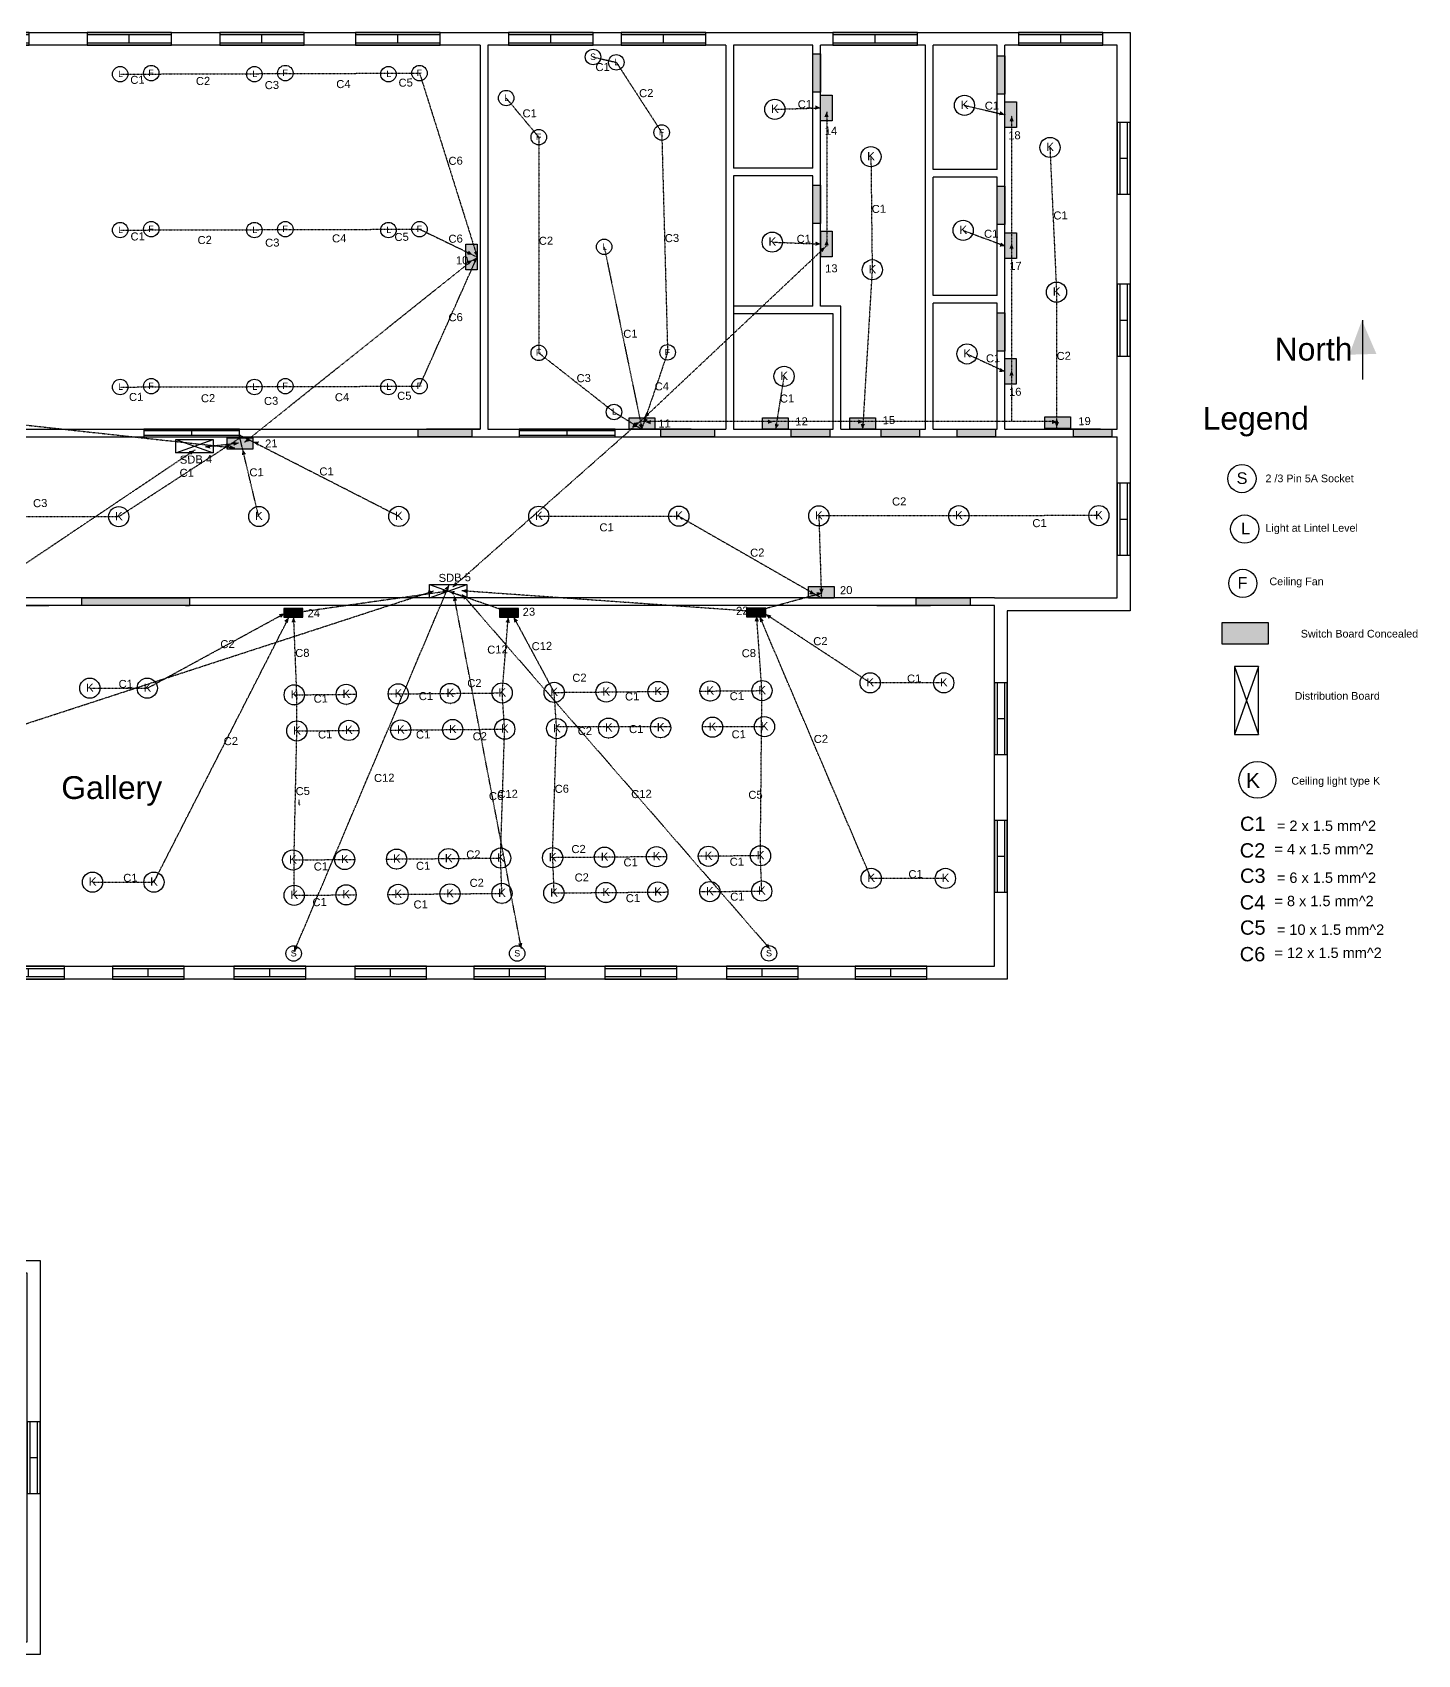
# Model space of a CAD drawing. Header units: inches. Extents: x -6648 to 13678, y -413 to 2117.
# Drawn here: x 12595 to 13678, y 849 to 2117 of the extents above; entities that cross this region are included whole.
import ezdxf

# ---------------------------------------------------------------- set-up
doc = ezdxf.new("R2010")
doc.units = ezdxf.units.IN
doc.header["$LTSCALE"] = 0.12
doc.header["$MEASUREMENT"] = 0
doc.linetypes.add('HIDDEN', pattern=[0.375, 0.25, -0.125])
for name, color, linetype in [('Conduit 1', 7, 'HIDDEN'), ('Electrical Blocks', 7, 'Continuous'), ('hatches', 7, 'Continuous'), ('HIGH LOAD', 20, 'HIDDEN'), ('lAYER 1 LIGHT LOAD', 7, 'HIDDEN'), ('mdb sb grping', 20, 'HIDDEN'), ('sdb mbd and surge', 150, 'HIDDEN')]:
    doc.layers.add(name, color=color, linetype=linetype)
doc.layers.add('Door', color=7, linetype='Continuous', true_color=0xf00e0a)
doc.layers.add('Window', color=7, linetype='Continuous', true_color=0xd6300a)
doc.styles.get("Standard").update_dxf_attribs({"font": 'arial.ttf'})

# ---------------------------------------------------------------- blocks, each defined once
blk = doc.blocks.new('bathroom door')
at = {"true_color": 0x636466}
h = blk.add_hatch(color=251, dxfattribs=at)
h.dxf.hatch_style = 1
h.paths.add_polyline_path([(30, 0), (30, 6), (0, 6), (0, 0)])
at = {"color": 251, "true_color": 0x636466}
blk.add_lwpolyline([(0, 6), (30, 6), (30, 0), (0, 0)], close=True, dxfattribs=at)
blk = doc.blocks.new('door 2')
at = {"true_color": 0x636466}
h = blk.add_hatch(color=251, dxfattribs=at)
h.dxf.hatch_style = 1
h.paths.add_polyline_path([(0, 6), (-42, 6), (-42, 0), (0, 0)])
at = {"color": 251, "true_color": 0x636466}
blk.add_lwpolyline([(-42, 6), (0, 6), (0, 0), (-42, 0)], close=True, dxfattribs=at)
blk = doc.blocks.new('Window 5.5 feet')
at = {"layer": 'Window'}
for p, q in [((66, 10), (0, 10)), ((0, 10), (0, 0)), ((66, 8), (0, 8)), ((0, 2), (66, 2)), ((0, 0), (66, 0)), ((33, 2), (33, 8)), ((66, 0), (66, 10))]:
    blk.add_line(p, q, dxfattribs=at)
blk = doc.blocks.new('window small')
at = {"layer": 'Window'}
for p, q in [((56.1, 10), (0, 10)), ((0, 10), (0, 0)), ((56.1, 8), (0, 8)), ((0, 2), (56.1, 2)), ((0, 0), (56.1, 0)), ((28, 2), (28, 8)), ((56.1, 0), (56.1, 10))]:
    blk.add_line(p, q, dxfattribs=at)
blk = doc.blocks.new('window 6')
at = {"layer": 'Window'}
for p, q in [((75, 5.9), (0, 5.9)), ((0, 5.9), (0, 0)), ((75, 4.7), (0, 4.7)), ((0, 1.2), (75, 1.2)), ((0, 0), (75, 0)), ((37.5, 1.2), (37.5, 4.7)), ((75, 0.1), (75, 6))]:
    blk.add_line(p, q, dxfattribs=at)
blk = doc.blocks.new('civil')
at = {"true_color": 0x939598}
h = blk.add_hatch(color=252, dxfattribs=at)
h.dxf.hatch_style = 1
h.paths.add_polyline_path([(761.6, -240), (751.6, -240), (751.6, -528), (761.6, -528)])
at = {"layer": 'Door', "true_color": 0x636466}
h = blk.add_hatch(color=251, dxfattribs=at)
h.dxf.hatch_style = 1
h.paths.add_polyline_path([(1500.3, 282), (1500.3, 288), (1416.3, 288), (1416.3, 282)])
for p, q in [((-66.4, 720), (-66.4, 420)), ((-60.4, 720), (-60.4, 622.8)), ((-6.4, 720), (-6.4, 612.4)), ((-0.4, 720), (-0.4, 420)), ((137.6, 720), (137.6, 420)), ((143.6, 720), (143.6, 420)), ((713.6, 420), (713.6, 720)), ((719.6, 420), (719.6, 720)), ((1727.6, 720), (1727.6, 420)), ((1733.6, 720), (1733.6, 420)), ((1919.6, 720), (1919.6, 420)), ((1925.6, 720), (1925.6, 624)), ((1987.7, 624), (1987.7, 720)), ((1993.7, 516), (1993.7, 720)), ((2075.6, 420), (2075.6, 720)), ((2081.6, 622.8), (2081.6, 720)), ((2131.7, 622.8), (2131.7, 720)), ((2137.7, 420), (2137.7, 720)), ((-6.4, 622.8), (-60.4, 622.8)), ((1987.7, 624), (1925.6, 624)), ((2131.7, 622.8), (2081.6, 622.8)), ((-60.4, 616.8), (-60.4, 524.4)), ((-6.4, 616.8), (-60.4, 616.8)), ((-6.4, 616.8), (-6.4, 524.4)), ((1925.6, 618), (1925.6, 420)), ((1987.7, 618), (1925.6, 618)), ((1987.7, 516), (1987.7, 618)), ((2081.6, 524.4), (2081.6, 616.8)), ((2131.7, 616.8), (2081.6, 616.8)), ((2131.7, 524.4), (2131.7, 616.8)), ((-6.4, 524.4), (-60.4, 524.4)), ((2131.7, 524.4), (2081.6, 524.4)), ((-60.4, 518.4), (-60.4, 420)), ((-6.4, 518.4), (-60.4, 518.4)), ((-6.4, 518.4), (-6.4, 420)), ((1987.7, 516), (1925.6, 516)), ((2003.6, 510), (1925.6, 510)), ((2009.6, 516), (1993.7, 516)), ((2003.6, 420), (2003.6, 510)), ((2009.6, 504), (2009.6, 516)), ((2081.6, 420), (2081.6, 518.4)), ((2131.7, 518.4), (2081.6, 518.4)), ((2131.7, 420), (2131.7, 518.4)), ((2009.6, 420), (2009.6, 504)), ((-6.4, 423), (-6.4, 423)), ((1925.6, 420), (2003.6, 420)), ((1925.6, 420), (2003.6, 420)), ((2009.6, 420), (2075.6, 420)), ((2009.6, 420), (2063.6, 420)), ((2009.6, 420), (2075.6, 420)), ((2081.6, 420), (2117.6, 420)), ((-136.4, 288), (-136.4, 278)), ((-16.4, 288), (-126.4, 288)), ((-16.4, 288), (-6.4, 288)), ((-6.4, 145.6), (-6.4, 288)), ((1337.6, 288), (1109.6, 288)), ((1109.6, 288), (1109.6, 282)), ((1331.6, 282), (1109.6, 282)), ((1331.6, 282), (1331.6, 0)), ((2129.6, 288), (1337.6, 288)), ((1337.6, 282), (1337.6, 0)), ((2129.6, 282), (1337.6, 282)), ((881.6, 277.6), (761.6, 277.6)), ((761.6, 277.6), (761.6, 0)), ((875.6, 271.6), (767.6, 271.6)), ((767.6, 271.6), (767.6, 139.6)), ((875.6, 139.6), (875.6, 271.6)), ((881.6, -10.4), (881.6, 277.6)), ((875.6, 139.6), (767.6, 139.6)), ((767.6, 133.6), (767.6, -0.4)), ((875.6, 133.6), (767.6, 133.6)), ((875.6, -0.4), (875.6, 133.6)), ((761.6, -10.4), (881.6, -10.4)), ((767.6, -0.4), (875.6, -0.4)), ((1337.6, -10), (1337.6, -10.4)), ((751.6, -240), (751.6, -528)), ((751.6, -240), (761.6, -240)), ((761.6, -240), (761.6, -528)), ((1109.6, -240), (1109.6, -480)), ((1119.6, -240), (1119.6, -480)), ((1109.6, -480), (1119.6, -480))]:
    blk.add_line(p, q)
for points in [[(-136.4, 288), (-136.4, 730), (939.6, 730), (939.6, 526), (1099.6, 526), (1099.6, 730), (2235.6, 730), (2235.6, 278), (2139.6, 278), (2139.6, -10), (1119.6, -10), (1119.6, -230), (1383.6, -230), (1383.6, -538), (307.6, -538), (307.6, -230), (751.6, -230), (751.6, -10), (-16.4, -10), (-16.4, 156), (-16.4, 278), (-136.4, 278)], [(-66.4, 720), (-126.4, 720), (-126.4, 420)], [(-6.4, 720), (-60.4, 720)], [(137.6, 720), (-0.4, 720)], [(713.6, 720), (143.6, 720)], [(929.6, 516), (929.6, 720), (719.6, 720)], [(1727.6, 720), (1109.6, 720), (1109.6, 516)], [(1919.6, 720), (1733.6, 720)], [(1987.7, 720), (1925.6, 720)], [(2075.6, 720), (1993.7, 720)], [(2131.7, 720), (2081.6, 720)], [(2225.6, 420), (2225.6, 720), (2137.7, 720)], [(-126.4, 414), (935.6, 414), (935.6, 516)], [(719.6, 420), (929.6, 420), (929.6, 516)], [(1103.6, 516), (935.6, 516)], [(1103.6, 516), (1103.6, 414), (2225.6, 414)], [(1109.6, 516), (1109.6, 420), (1727.6, 420)], [(-126.4, 420), (-66.4, 420)], [(-60.4, 420), (-6.4, 420)], [(-24, 420), (-60.4, 420)], [(-0.4, 420), (137.6, 420)], [(128.3, 420), (86.3, 420)], [(143.6, 420), (713.6, 420)], [(638.4, 420), (596.4, 420)], [(905.2, 420), (863.2, 420)], [(1727.6, 420), (1685.6, 420)], [(1733.6, 420), (1919.6, 420)], [(1892.6, 420), (1892.6, 420), (1850.6, 420)], [(1925.6, 420), (2003.6, 420)], [(2009.6, 420), (2075.6, 420)], [(2081.6, 420), (2131.7, 420)], [(2137.7, 420), (2225.6, 420)], [(2212.4, 420), (2212.4, 420), (2170.4, 420)], [(-126.4, 414), (-126.4, 288)], [(-66, 414), (-24, 414)], [(86.3, 414), (128.3, 414)], [(596.4, 414), (638.4, 414)], [(863.2, 414), (905.2, 414)], [(1685.6, 414), (1727.6, 414)], [(1850.6, 414), (1892.6, 414)], [(2129.6, 288), (2225.6, 288), (2225.6, 414)], [(2170.4, 414), (2212.4, 414)], [(1337.6, 0), (2129.6, 0), (2129.6, 282)], [(1390.5, 288), (1348.5, 288)], [(1348.5, 282), (1390.5, 282)], [(2079.6, 288), (2037.6, 288)], [(2037.6, 282), (2079.6, 282)], [(-6.4, 156), (-6.4, 0), (761.6, 0)], [(1109.6, -240), (1109.6, 0), (1331.6, 0)], [(761.6, -10.4), (761.6, -240)], [(751.6, -240), (317.6, -240), (317.6, -528), (1373.6, -528), (1373.6, -240), (1119.6, -240)]]:
    blk.add_lwpolyline(points)
at = {"color": 251, "true_color": 0x636466}
blk.add_lwpolyline([(1416.3, 288), (1500.3, 288), (1500.3, 282), (1416.3, 282)], close=True, dxfattribs=at)
at = {"layer": 'Door'}
for p, q in [((1419.3, 282), (1416.3, 282)), ((1497.3, 282), (1500.3, 282))]:
    blk.add_line(p, q, dxfattribs=at)
for name, p in [('Window 5.5 feet', (35.7, 720)), ('Window 5.5 feet', (159.4, 720)), ('Window 5.5 feet', (248.2, 720)), ('Window 5.5 feet', (348.5, 720)), ('Window 5.5 feet', (453.4, 720)), ('Window 5.5 feet', (545, 720)), ('Window 5.5 feet', (634.1, 720)), ('Window 5.5 feet', (747.5, 720)), ('Window 5.5 feet', (849, 720)), ('Window 5.5 feet', (1309.1, 720)), ('Window 5.5 feet', (1420.3, 720)), ('Window 5.5 feet', (1524, 720)), ('Window 5.5 feet', (1630.2, 720)), ('Window 5.5 feet', (1749.8, 720)), ('Window 5.5 feet', (1837.9, 720)), ('Window 5.5 feet', (2003.3, 720)), ('Window 5.5 feet', (2148.4, 720)), ('window 6', (267.6, 414)), ('window 6', (464.6, 414)), ('window 6', (1250.6, 414)), ('window 6', (1464.6, 414)), ('window 6', (1758.1, 414)), ('Window 5.5 feet', (0, -10)), ('Window 5.5 feet', (88.6, -10)), ('Window 5.5 feet', (173.1, -10)), ('Window 5.5 feet', (261.1, -10)), ('Window 5.5 feet', (348.1, -10)), ('Window 5.5 feet', (448.1, -10)), ('Window 5.5 feet', (550.1, -10)), ('Window 5.5 feet', (654.1, -10)), ('window small', (1346.6, -10)), ('window small', (1440.1, -10)), ('window small', (1535.1, -10)), ('window small', (1629.6, -10)), ('window small', (1722.6, -10)), ('window small', (1825.1, -10)), ('window small', (1920.1, -10)), ('window small', (2020.7, -10)), ('window small', (791.6, -10.4))]:
    blk.add_blockref(name, p)
at = {"rotation": 270}
for p in [(-136.4, 663.5), (2225.6, 659.6), (1099.6, 654.1), (929.6, 646), (2225.6, 533.1), (-136.4, 528.1), (-136.4, 382.6), (2225.6, 377.6), (-16.4, 228.6), (2129.6, 221.6), (-16.4, 111.1), (2129.6, 114.1), (1109.6, -88.4), (1373.6, -356)]:
    blk.add_blockref('window small', p, dxfattribs=at)
at = {"layer": 'hatches', "color": 251, "true_color": 0x636466}
for name, p, rotation in [('bathroom door', (-60.4, 681.3), 90), ('bathroom door', (1987.7, 713.2), 270), ('bathroom door', (2131.7, 711.7), 270), ('bathroom door', (1987.7, 610.6), 270), ('bathroom door', (2131.7, 609.8), 270), ('bathroom door', (-60.4, 577), 90), ('bathroom door', (-60.4, 479.5), 90), ('bathroom door', (2131.7, 510.9), 270), ('door 2', (881.6, 223.6), 90), ('door 2', (881.6, 123.3), 90)]:
    blk.add_blockref(name, p, dxfattribs=dict(at, rotation=rotation))
for name, p in [('bathroom door', (-121.5, 414)), ('bathroom door', (-40, 414)), ('door 2', (130.6, 414)), ('door 2', (692.2, 414)), ('door 2', (903.6, 414)), ('door 2', (1721.2, 414)), ('door 2', (1910.8, 414)), ('bathroom door', (1970.8, 414)), ('bathroom door', (2040.9, 414)), ('bathroom door', (2100.4, 414)), ('bathroom door', (2191.4, 414)), ('door 2', (2110.5, 282))]:
    blk.add_blockref(name, p, dxfattribs=at)
blk = doc.blocks.new('*U22')
at = {"layer": 'Electrical Blocks'}
blk.add_circle((0, 0), 6.04, dxfattribs=at)
blk.add_text('L', height=5, dxfattribs=at).set_placement((-1.6, -2.2))
blk = doc.blocks.new('F')
at = {"layer": 'Electrical Blocks'}
blk.add_circle((0, 0), 6.04, dxfattribs=at)
blk.add_text('F', height=5, dxfattribs=at).set_placement((-2.28, -2.29))
blk = doc.blocks.new('Celling Light Type k Same')
at = {"layer": 'Electrical Blocks'}
blk.add_circle((12.1, 0), 7.89, dxfattribs=at)
blk.add_text('K', height=6.43, dxfattribs=at).set_placement((9.2, -2.8))
blk = doc.blocks.new('Distribution Board')
at = {"lineweight": -2}
for p, q in [((5.02, 0), (43.45, 13.57)), ((43.45, 13.57), (5.02, 13.57)), ((5.02, 13.57), (43.45, 0))]:
    blk.add_line(p, q, dxfattribs=at)
blk.add_lwpolyline([(5.02, 0), (43.45, 0), (43.45, 13.57), (5.02, 13.57)], close=True, dxfattribs=at)
blk = doc.blocks.new('Switch board concealed same')
at = {"true_color": 0x939598}
h = blk.add_hatch(color=252, dxfattribs=at)
h.dxf.hatch_style = 1
h.paths.add_polyline_path([(10.03, 8.99), (-10.03, 8.99), (-10.03, 0), (10.03, 0)])
blk.add_lwpolyline([(-10.03, 8.99), (10.03, 8.99), (10.03, 0), (-10.03, 0)], close=True)
blk = doc.blocks.new('s')
at = {"layer": 'Electrical Blocks'}
blk.add_circle((0, 0), 6.04, dxfattribs=at)
blk.add_text('S', height=5, dxfattribs=at).set_placement((-2.28, -2.29))
blk = doc.blocks.new('*U45')
at = {"layer": 'lAYER 1 LIGHT LOAD'}
blk.add_solid([(-1.7, -4.2), (0, 0), (1.7, -4.2)], dxfattribs=at)
blk = doc.blocks.new('*U46')
at = {"layer": 'lAYER 1 LIGHT LOAD'}
blk.add_solid([(-1.7, -4.2), (0, 0), (1.7, -4.2)], dxfattribs=at)
blk = doc.blocks.new('*U47')
at = {"layer": 'lAYER 1 LIGHT LOAD'}
blk.add_solid([(-1.7, -4.2), (0, 0), (1.7, -4.2)], dxfattribs=at)
blk = doc.blocks.new('*U48')
at = {"layer": 'lAYER 1 LIGHT LOAD'}
blk.add_solid([(-1.7, -4.2), (0, 0), (1.7, -4.2)], dxfattribs=at)
blk = doc.blocks.new('*U49')
at = {"layer": 'lAYER 1 LIGHT LOAD'}
blk.add_solid([(-1.7, -4.2), (0, 0), (1.7, -4.2)], dxfattribs=at)
blk = doc.blocks.new('*U50')
at = {"layer": 'lAYER 1 LIGHT LOAD'}
blk.add_solid([(-1.7, -4.2), (0, 0), (1.7, -4.2)], dxfattribs=at)
blk = doc.blocks.new('*U51')
at = {"layer": 'lAYER 1 LIGHT LOAD'}
blk.add_solid([(-1.7, -4.2), (0, 0), (1.7, -4.2)], dxfattribs=at)
blk = doc.blocks.new('*U52')
at = {"layer": 'lAYER 1 LIGHT LOAD'}
blk.add_solid([(-1.7, -4.2), (0, 0), (1.7, -4.2)], dxfattribs=at)
blk = doc.blocks.new('*U53')
at = {"layer": 'lAYER 1 LIGHT LOAD'}
blk.add_solid([(-1.7, -4.2), (0, 0), (1.7, -4.2)], dxfattribs=at)
blk = doc.blocks.new('*U54')
at = {"layer": 'lAYER 1 LIGHT LOAD'}
blk.add_solid([(-1.7, -4.2), (0, 0), (1.7, -4.2)], dxfattribs=at)
blk = doc.blocks.new('*U55')
at = {"layer": 'lAYER 1 LIGHT LOAD'}
blk.add_solid([(-1.7, -4.2), (0, 0), (1.7, -4.2)], dxfattribs=at)
blk = doc.blocks.new('*U56')
at = {"layer": 'lAYER 1 LIGHT LOAD'}
blk.add_solid([(-1.7, -4.2), (0, 0), (1.7, -4.2)], dxfattribs=at)
blk = doc.blocks.new('*U57')
at = {"layer": 'lAYER 1 LIGHT LOAD'}
blk.add_solid([(-1.7, -4.2), (0, 0), (1.7, -4.2)], dxfattribs=at)
blk = doc.blocks.new('*U58')
at = {"layer": 'lAYER 1 LIGHT LOAD'}
blk.add_solid([(-1.7, -4.2), (0, 0), (1.7, -4.2)], dxfattribs=at)
blk = doc.blocks.new('*U75')
at = {"layer": 'lAYER 1 LIGHT LOAD'}
blk.add_solid([(-1.7, -4.2), (0, 0), (1.7, -4.2)], dxfattribs=at)
blk = doc.blocks.new('*U76')
at = {"layer": 'lAYER 1 LIGHT LOAD'}
blk.add_solid([(-1.7, -4.2), (0, 0), (1.7, -4.2)], dxfattribs=at)
blk = doc.blocks.new('*U77')
at = {"layer": 'lAYER 1 LIGHT LOAD'}
blk.add_solid([(-1.7, -4.2), (0, 0), (1.7, -4.2)], dxfattribs=at)
blk = doc.blocks.new('*U78')
at = {"layer": 'lAYER 1 LIGHT LOAD'}
blk.add_solid([(-1.7, -4.2), (0, 0), (1.7, -4.2)], dxfattribs=at)
blk = doc.blocks.new('*U79')
at = {"layer": 'lAYER 1 LIGHT LOAD'}
blk.add_solid([(-1.7, -4.2), (0, 0), (1.7, -4.2)], dxfattribs=at)
blk = doc.blocks.new('*U80')
at = {"layer": 'lAYER 1 LIGHT LOAD'}
blk.add_solid([(-1.7, -4.2), (0, 0), (1.7, -4.2)], dxfattribs=at)
blk = doc.blocks.new('*U81')
at = {"layer": 'lAYER 1 LIGHT LOAD'}
blk.add_solid([(-1.7, -4.2), (0, 0), (1.7, -4.2)], dxfattribs=at)
blk = doc.blocks.new('*U82')
at = {"layer": 'lAYER 1 LIGHT LOAD'}
blk.add_solid([(-1.7, -4.2), (0, 0), (1.7, -4.2)], dxfattribs=at)
blk = doc.blocks.new('H LOAD')
at = {"layer": 'HIGH LOAD'}
blk.add_solid([(3.2, 3.1), (0, 0), (4.5, 0)], dxfattribs=at)
blk = doc.blocks.new('sdb sb')
at = {"layer": 'mdb sb grping'}
blk.add_solid([(4.3, 1.3), (0, 0), (4, -2)], dxfattribs=at)
blk = doc.blocks.new('surge')
at = {"layer": 'sdb mbd and surge'}
blk.add_solid([(4.2, 1.7), (0, 0.1), (4.2, -1.7)], dxfattribs=at)
blk = doc.blocks.new('*U103')
at = {"layer": 'Electrical Blocks'}
blk.add_circle((0, 0), 6.04, dxfattribs=at)
blk.add_text('L', height=5, dxfattribs=at).set_placement((-1.56, -2.2))

msp = doc.modelspace()

# ---------------------------------------------------------------- linework, layer by layer
for p, q in [((13634.5, 1892.1), (13634.5, 1845.8)), ((12799.6, 1591.4), (12799.7, 1591.4)), ((12840.2, 1591.8), (12840.3, 1591.8)), ((12880.8, 1592.2), (12881, 1592.2)), ((12921.4, 1592.5), (12921.6, 1592.5)), ((12962.1, 1592.9), (12962.2, 1592.9)), ((13002.7, 1593.3), (13002.8, 1593.3)), ((13043.3, 1593.6), (13043.4, 1593.6)), ((13083.9, 1594), (13084.1, 1594)), ((13124.5, 1594.4), (13124.7, 1594.4)), ((12801.6, 1563.2), (12801.7, 1563.2)), ((12842.2, 1563.6), (12842.3, 1563.6)), ((12882.8, 1563.9), (12882.9, 1563.9)), ((12923.4, 1564.3), (12923.5, 1564.3)), ((12964, 1564.6), (12964.2, 1564.7)), ((13004.6, 1565), (13004.8, 1565)), ((13045.3, 1565.4), (13045.4, 1565.4)), ((13085.9, 1565.7), (13086, 1565.7)), ((13126.5, 1566.1), (13126.6, 1566.1)), ((12798.4, 1462.3), (12798.5, 1462.3)), ((12839, 1462.7), (12839.1, 1462.7)), ((12879.6, 1463.1), (12879.7, 1463.1)), ((12920.2, 1463.4), (12920.4, 1463.4)), ((12960.8, 1463.8), (12961, 1463.8)), ((13001.4, 1464.1), (13001.6, 1464.1)), ((13042.1, 1464.5), (13042.2, 1464.5)), ((13082.7, 1464.9), (13082.8, 1464.9)), ((13123.3, 1465.2), (13123.4, 1465.2)), ((12799.4, 1434.7), (12799.6, 1434.7)), ((12840, 1435.1), (12840.2, 1435.1)), ((12880.7, 1435.4), (12880.8, 1435.4)), ((12921.3, 1435.8), (12921.4, 1435.8)), ((12961.9, 1436.2), (12962, 1436.2)), ((13002.5, 1436.5), (13002.7, 1436.5)), ((13043.1, 1436.9), (13043.3, 1436.9)), ((13083.7, 1437.3), (13083.9, 1437.3)), ((13124.4, 1437.6), (13124.5, 1437.6))]:
    msp.add_line(p, q)
msp.add_solid([(13645.4, 1865.8), (13634.1, 1892.1), (13624.2, 1865.2)])
at = {"layer": 'Electrical Blocks'}
msp.add_circle((13552.4, 1532.9), 14.4, dxfattribs=at)
at = {"layer": 'HIGH LOAD'}
for p, q in [((12799.4, 1398.3), (12920.7, 1685.2)), ((12977.1, 1401.1), (12924.5, 1676.8)), ((13171.5, 1400.6), (12930.8, 1677.9))]:
    msp.add_line(p, q, dxfattribs=at)
at = {"layer": 'lAYER 1 LIGHT LOAD'}
for p, q in [((13033.1, 2097.9), (13051.3, 2093.7)), ((13051.3, 2093.7), (13086.8, 2038.9)), ((12663.5, 2084.5), (12897.5, 2085.3)), ((12897.5, 2085.3), (12942.6, 1941.6)), ((12965.2, 2065.8), (12990.7, 2035.2)), ((13175.2, 2057), (13210.9, 2058.1)), ((13323.3, 2060.1), (13355, 2052.8)), ((12990.7, 2035.2), (12990.7, 1866.6)), ((13086.8, 2038.9), (13091.4, 1867)), ((13250.3, 2020), (13251.3, 1931.6)), ((13390.2, 2027.2), (13395.4, 1914.1)), ((12663.5, 1962.6), (12897.5, 1963.3)), ((12897.5, 1963.3), (12942.6, 1941.6)), ((13173.1, 1953.2), (13211.1, 1951.7)), ((13322.3, 1962.4), (13355, 1950.3)), ((12897.5, 1840.6), (12942.6, 1941.6)), ((13041.8, 1949.5), (13071.4, 1806.9)), ((13251.3, 1931.6), (13243.8, 1806.9)), ((13395.4, 1914.1), (13395.4, 1807.6)), ((12990.7, 1866.6), (13049.5, 1820.4)), ((13091.4, 1867), (13071.1, 1807.1)), ((13325.4, 1865.8), (13354.9, 1852.2)), ((12663.5, 1839.9), (12897.5, 1840.6)), ((13182.4, 1848.3), (13175.7, 1806.9)), ((13049.5, 1820.4), (13071.4, 1806.9)), ((12881.3, 1738.8), (12756.9, 1802.3)), ((12771.8, 1738.7), (12756.9, 1801.1)), ((12662.4, 1738.7), (12757.3, 1800.3)), ((12334.1, 1738.3), (12662.4, 1738.7)), ((12990.7, 1738.9), (13100.1, 1739)), ((13100.1, 1739), (13211.6, 1675.1)), ((13428.4, 1739.4), (13209.6, 1739.2)), ((13209.6, 1739.2), (13211.6, 1674.9)), ((12684.7, 1604.5), (12798.9, 1666.7)), ((12689.9, 1452.9), (12798.9, 1666.7)), ((12801.6, 1599.4), (12798.9, 1666.7)), ((12962.1, 1600.8), (12967.4, 1666.7)), ((12967.4, 1666.7), (13002.7, 1601.2)), ((13249.7, 1608.7), (13160.6, 1667.2)), ((13250.5, 1455.8), (13160.6, 1667.2)), ((13165.1, 1602.6), (13160.6, 1667.2)), ((12639.7, 1604.5), (12684.7, 1604.5)), ((12799.6, 1599.3), (12848.1, 1599.8)), ((12801.6, 1571.1), (12801.6, 1599.4)), ((12872.9, 1600), (12962.1, 1600.8)), ((12964, 1572.5), (12962.1, 1600.8)), ((13002.7, 1601.2), (13091.8, 1602)), ((13004.6, 1574.4), (13002.7, 1601.2)), ((13116.6, 1602.2), (13165.1, 1602.6)), ((13163.9, 1473.5), (13165.1, 1602.6)), ((13307.1, 1608.7), (13249.7, 1608.7)), ((12874.9, 1571.7), (12964, 1572.5)), ((12960.8, 1471.7), (12964, 1572.5)), ((13001.4, 1472), (13004.6, 1572.9)), ((13093.7, 1574.4), (13004.6, 1574.4)), ((13167.1, 1574.4), (13118.6, 1574.4)), ((12799.4, 1470.2), (12801.6, 1571.1)), ((12801.6, 1571.1), (12850.1, 1571.5)), ((12803.4, 1513), (12803.4, 1517.2)), ((12803.8, 1513.5), (12803.4, 1513)), ((12871.7, 1470.9), (12960.8, 1471.7)), ((12961.9, 1444.1), (12960.8, 1471.7)), ((13090.6, 1472.8), (13001.4, 1472)), ((13001.4, 1472), (13002.5, 1444.4)), ((13163.9, 1473.5), (13115.4, 1473.1)), ((13165, 1445.9), (13163.9, 1473.5)), ((12798.4, 1470.2), (12846.9, 1470.7)), ((12799.4, 1442.6), (12799.4, 1470.2)), ((12641.9, 1452.9), (12689.9, 1452.9)), ((13116.5, 1445.5), (13165, 1445.9)), ((13308.5, 1455.8), (13250.5, 1455.8)), ((12799.4, 1442.6), (12847.9, 1443)), ((12872.8, 1443.3), (12961.9, 1444.1)), ((13002.5, 1444.4), (13091.6, 1445.2))]:
    msp.add_line(p, q, dxfattribs=at)
at = {"layer": 'mdb sb grping'}
for p, q in [((13215.8, 2055), (13215.8, 1949.9)), ((13360.3, 2051.9), (13360.3, 1812.9)), ((13215.7, 1950.3), (13070.1, 1813.1)), ((12938.8, 1939), (12760.8, 1796.7)), ((12572.4, 1812.1), (12753.1, 1792.3)), ((13069.8, 1812.9), (12923.6, 1683.7)), ((13396.3, 1812.9), (13069.8, 1812.9)), ((12756.1, 1796), (12729.9, 1793)), ((12919.6, 1680.3), (12798.2, 1663.1)), ((12967.3, 1663.9), (12919.6, 1680.3)), ((13159.6, 1664.4), (12930.5, 1680.6)), ((13159.7, 1664.6), (13212.2, 1679))]:
    msp.add_line(p, q, dxfattribs=at)
at = {"layer": 'sdb mbd and surge'}
for p, q in [((12721.9, 1790.7), (12227.5, 1458.7)), ((12111.8, 1420.9), (12908.7, 1680.6))]:
    msp.add_line(p, q, dxfattribs=at)

# ---------------------------------------------------------------- block references
for name, p in [('civil', (11217.3, 1387.1)), ('s', (13033.1, 2097.9)), ('*U22', (13051.3, 2093.7)), ('*U22', (12663.5, 2084.5)), ('F', (12687.8, 2085.3)), ('*U22', (12768.4, 2084.5)), ('F', (12792.6, 2085.3)), ('*U22', (12873.2, 2084.5)), ('F', (12897.5, 2085.3)), ('*U22', (12965.2, 2065.8)), ('F', (13086.8, 2038.9)), ('F', (12990.7, 2035.2)), ('*U22', (12663.5, 1962.6)), ('F', (12687.8, 1963.3)), ('*U22', (12768.4, 1962.6)), ('F', (12792.6, 1963.3)), ('*U22', (12873.2, 1962.6)), ('F', (12897.5, 1963.3)), ('*U22', (13041.8, 1949.5)), ('F', (12990.7, 1866.6)), ('F', (13091.4, 1867)), ('*U22', (12663.5, 1839.9)), ('F', (12687.8, 1840.6)), ('*U22', (12768.4, 1839.9)), ('F', (12792.6, 1840.6)), ('*U22', (12873.2, 1839.9)), ('F', (12897.5, 1840.6)), ('*U22', (13049.5, 1820.4)), ('s', (12799.1, 1397.1)), ('s', (12973.8, 1397.1)), ('s', (13170.6, 1397.2))]:
    msp.add_blockref(name, p)
at = {"xscale": -1}
for name, p, rotation in [('*U52', (13211, 2058.1), 265.8824276689589), ('*U53', (13355, 2052.8), 253.257875290775), ('*U51', (13211.1, 1951.7), 265.8824276689589), ('*U54', (13355.5, 1950.1), 253.257875290775), ('*U47', (12939, 1943.2), 243.0782478888131), ('*U46', (12942.6, 1941.6), 323.7765952830433), ('*U45', (12942.6, 1941.6), 194.5304901491302), ('*U55', (13355.1, 1852), 253.257875290775), ('*U48', (13072.5, 1811.4), 153.0782478888131), ('*U49', (13068.3, 1808.7), 248.0845297790281), ('*U50', (13071.4, 1806.9), 197.4202089562557), ('*U56', (13175.7, 1806.9), 163.2578752907751), ('*U57', (13243.8, 1806.9), 178.1668815321049), ('*U58', (13395.5, 1808.3), 178.1668815321049), ('*U75', (12749.5, 1795.6), 313.0027907507329), ('*U75', (12759.3, 1791.2), 13.00279075072615), ('*U75', (12767.4, 1797), 73.00279075072665), ('*U75', (13206.7, 1677.7), 243.5318127793806), ('*U75', (13211.6, 1678), 179.4232477459735), ('*U76', (12792, 1663), 300.7897207012044), ('*U82', (13163.4, 1660.5), 23.83268262340813), ('*U81', (13168.1, 1662.4), 54.42240204537732), ('*U77', (12795.2, 1659.9), 330.7897207012008), ('*U75', (12799, 1660.1), 0.7897207012042085), ('*U78', (12967.1, 1659.9), 349.9430082312808), ('*U79', (12970.9, 1660.1), 30.78972070121785), ('*U80', (13161, 1661), 0.7897207012042085)]:
    msp.add_blockref(name, p, dxfattribs=dict(at, rotation=rotation))
at = {"xscale": 1.823468272381275, "yscale": 1.823468272381275, "zscale": 1.823468272381275}
for name, p in [('s', (13540.3, 1768.3)), ('*U103', (13542.5, 1728.9)), ('F', (13541, 1686.4))]:
    msp.add_blockref(name, p, dxfattribs=at)
at = {"layer": 'Electrical Blocks'}
for p, rotation in [((13219.9, 2058.1), 89.99999999999997), ((13364, 2052.8), 89.99999999999997), ((13220.1, 1951.7), 89.99999999999997), ((13364, 1950.3), 89.99999999999997), ((12942.6, 1941.6), 89.99999999999997), ((13363.9, 1852.2), 89.99999999999997), ((13071.4, 1815.9), 180), ((13396.2, 1816.6), 180), ((12757.3, 1800.3), 180)]:
    msp.add_blockref('Switch board concealed same', p, dxfattribs=dict(at, rotation=rotation))
for name, p in [('Celling Light Type k Same', (13311.3, 2060.1)), ('Celling Light Type k Same', (13163.1, 2057)), ('Celling Light Type k Same', (13378.2, 2027.2)), ('Celling Light Type k Same', (13238.2, 2020)), ('Celling Light Type k Same', (13310.3, 1962.4)), ('Celling Light Type k Same', (13161.1, 1953.2)), ('Celling Light Type k Same', (13239.3, 1931.6)), ('Celling Light Type k Same', (13383.3, 1914.1)), ('Celling Light Type k Same', (13313.3, 1865.8)), ('Celling Light Type k Same', (13170.3, 1848.3)), ('Switch board concealed same', (13175.7, 1806.9)), ('Switch board concealed same', (13243.8, 1806.9)), ('Celling Light Type k Same', (12650.3, 1738.6)), ('Celling Light Type k Same', (12759.8, 1738.7)), ('Celling Light Type k Same', (12869.2, 1738.8)), ('Celling Light Type k Same', (12978.6, 1738.9)), ('Celling Light Type k Same', (13088.1, 1739)), ('Celling Light Type k Same', (13197.5, 1739.2)), ('Celling Light Type k Same', (13306.9, 1739.3)), ('Celling Light Type k Same', (13416.4, 1739.4)), ('Switch board concealed same', (13211.6, 1674.9)), ('Celling Light Type k Same', (12627.7, 1604.5)), ('Celling Light Type k Same', (12672.6, 1604.5)), ('Celling Light Type k Same', (13153.1, 1602.6)), ('Celling Light Type k Same', (13237.6, 1608.7)), ('Celling Light Type k Same', (13295.1, 1608.7)), ('Celling Light Type k Same', (12787.5, 1599.3)), ('Celling Light Type k Same', (12828.1, 1599.7)), ('Celling Light Type k Same', (12868.8, 1600.1)), ('Celling Light Type k Same', (12909.4, 1600.4)), ('Celling Light Type k Same', (12950, 1600.8)), ('Celling Light Type k Same', (12990.6, 1601.2)), ('Celling Light Type k Same', (13031.2, 1601.5)), ('Celling Light Type k Same', (13071.8, 1601.9)), ('Celling Light Type k Same', (13112.5, 1602.3)), ('Celling Light Type k Same', (12789.5, 1571.1)), ('Celling Light Type k Same', (12830.1, 1571.5)), ('Celling Light Type k Same', (12870.7, 1571.8)), ('Celling Light Type k Same', (12911.3, 1572.2)), ('Celling Light Type k Same', (12952, 1572.5)), ('Celling Light Type k Same', (12992.6, 1572.9)), ('Celling Light Type k Same', (13033.2, 1573.3)), ('Celling Light Type k Same', (13073.8, 1573.6)), ('Celling Light Type k Same', (13114.4, 1574)), ('Celling Light Type k Same', (13155, 1574.4)), ('Celling Light Type k Same', (12786.3, 1470.2)), ('Celling Light Type k Same', (12826.9, 1470.6)), ('Celling Light Type k Same', (12867.5, 1470.9)), ('Celling Light Type k Same', (12908.1, 1471.3)), ('Celling Light Type k Same', (12948.8, 1471.7)), ('Celling Light Type k Same', (12989.4, 1472)), ('Celling Light Type k Same', (13030, 1472.4)), ('Celling Light Type k Same', (13070.6, 1472.8)), ('Celling Light Type k Same', (13111.2, 1473.1)), ('Celling Light Type k Same', (13151.9, 1473.5)), ('Celling Light Type k Same', (12629.8, 1452.9)), ('Celling Light Type k Same', (12677.8, 1452.9)), ('Celling Light Type k Same', (13238.4, 1455.8)), ('Celling Light Type k Same', (13296.4, 1455.8)), ('Celling Light Type k Same', (12787.4, 1442.6)), ('Celling Light Type k Same', (12828, 1443)), ('Celling Light Type k Same', (12868.6, 1443.3)), ('Celling Light Type k Same', (12909.2, 1443.7)), ('Celling Light Type k Same', (12949.8, 1444.1)), ('Celling Light Type k Same', (12990.4, 1444.4)), ('Celling Light Type k Same', (13031.1, 1444.8)), ('Celling Light Type k Same', (13071.7, 1445.2)), ('Celling Light Type k Same', (13112.3, 1445.5)), ('Celling Light Type k Same', (13152.9, 1445.9))]:
    msp.add_blockref(name, p, dxfattribs=at)
for name, p, xscale, yscale, zscale, rotation in [('Distribution Board', (12703.1, 1798.8), -0.7589260629052866, 0.7589260629052866, 0.7589260629052866, 180), ('Distribution Board', (12901.4, 1685.5), -0.7589260629052866, 0.7589260629052866, 0.7589260629052866, 180), ('Switch board concealed same', (12798.9, 1660), -0.7459485461665221, 0.7459485461665221, 0.7459485461665221, 359.9999999999999), ('Switch board concealed same', (12967.4, 1660), -0.7459485461665221, 0.7459485461665221, 0.7459485461665221, 359.9999999999999), ('Switch board concealed same', (13160.6, 1660.4), -0.7459485461665221, 0.7459485461665221, 0.7459485461665221, 359.9999999999999), ('Distribution Board', (13534.5, 1628.5), 1.383877596791026, 1.383877596791026, 1.383877596791026, 270)]:
    msp.add_blockref(name, p, dxfattribs=dict(at, xscale=xscale, yscale=yscale, zscale=zscale, rotation=rotation))
at = {"layer": 'Electrical Blocks', "xscale": -1.823468272381275, "yscale": 1.823468272381275, "zscale": 1.823468272381275}
msp.add_blockref('Switch board concealed same', (13542.8, 1639.2), dxfattribs=at)
at = {"layer": 'HIGH LOAD'}
for p, rotation in [((12920.7, 1685.1), 217.254979557924), ((12924.6, 1676.9), 258.0696839598787), ((12930.7, 1677.9), 290.3400815376002), ((12799.3, 1398.3), 46.035681544429), ((12977, 1401), 79.58189252664624), ((13171.4, 1400.5), 108.0485642222129)]:
    msp.add_blockref('H LOAD', p, dxfattribs=dict(at, rotation=rotation))
at = {"layer": 'mdb sb grping'}
for p, rotation in [((13215.7, 2055.2), 273.5536442936682), ((13360.4, 2051.8), 273.5536442936682), ((13215.8, 1954.9), 273.5536442936682), ((12938.9, 1939), 213.5536442936685), ((13214.5, 1949.4), 227.8398824619576), ((13360.3, 1952.2), 273.5536442936682), ((13360.3, 1853), 273.5536442936682), ((13069.5, 1812.5), 213.5536442937231), ((13073.2, 1815.9), 53.47664953738055), ((13074.1, 1812.5), 3.553644293668222), ((13174, 1812.7), 183.5536442936682), ((13244.5, 1812.8), 183.5536442936682), ((13396.1, 1812.6), 183.5536442936682), ((12729.6, 1793), 10.94607620438899), ((12753.1, 1792.4), 177.5963605589791), ((12756.2, 1796), 190.456448852793), ((12760.6, 1796.8), 38.42601031154626), ((12923.6, 1683.4), 50.69935974049388), ((12919.7, 1680.3), 189.8070207460767), ((12920.6, 1680.1), 347.8990071593848), ((12930.3, 1680.7), 0.982253336763164), ((13212.1, 1679.1), 201.466823794912), ((12798.2, 1663.1), 15.41370890473636), ((12967.4, 1663.9), 165.3982101939654), ((13158.9, 1664.4), 178.0546526466635), ((13161.3, 1665), 21.62516344425731)]:
    msp.add_blockref('sdb sb', p, dxfattribs=dict(at, rotation=rotation))
at = {"layer": 'sdb mbd and surge'}
for p, rotation in [((12721.7, 1790.4), 210.0000000000012), ((12908.6, 1680.5), 198.6176775993469)]:
    msp.add_blockref('surge', p, dxfattribs=dict(at, rotation=rotation))

# ---------------------------------------------------------------- texts
for s, p in [('14', (13214.3, 2037)), ('18', (13357.7, 2033.4)), ('10', (12926, 1935.7)), ('13', (13214.6, 1929.4)), ('17', (13358.5, 1931.3)), ('16', (13358.3, 1832.9)), ('11', (13084.2, 1808.1)), ('12', (13191.3, 1809.8)), ('15', (13259.6, 1810.8)), ('19', (13412.5, 1810)), ('21', (12776.9, 1792.6)), ('SDB 4', (12710.2, 1779.9)), ('SDB 5', (12912.5, 1687.5)), ('20', (13226.2, 1677.9)), ('24', (12810, 1659.9)), ('23', (12978.2, 1661)), ('22', (13145, 1661.8))]:
    msp.add_text(s, height=6.26, rotation=1.5415).set_placement(p)
for s, height, p in [('2 /3 Pin 5A Socket ', 6, (13558.7, 1765.5)), ('Light at Lintel Level', 6, (13558.7, 1726.8)), ('Ceiling Fan', 6, (13561.8, 1685)), ('Switch Board Concealed', 6, (13586.3, 1644.1)), ('Distribution Board', 6, (13581.5, 1595.5)), ('Ceiling light type K ', 6, (13578.9, 1529.1)), ('= 2 x 1.5 mm^ 2 ', 8.128, (13567.6, 1492.9)), ('= 4 x 1.5 mm^ 2 ', 8.128, (13565.7, 1474.7)), ('= 6 x 1.5 mm^ 2 ', 8.128, (13567.6, 1452.3)), ('= 8 x 1.5 mm^ 2 ', 8.128, (13565.7, 1434.1)), ('= 10 x 1.5 mm^ 2 ', 8.128, (13567.6, 1411.7)), ('= 12 x 1.5 mm^ 2 ', 8.128, (13565.7, 1393.6))]:
    msp.add_text(s, height=height).set_placement(p)
at = {"layer": 'Conduit 1'}
for s, p in [('C1', (13538.8, 1492.9)), ('C2', (13538.6, 1472.1)), ('C3', (13538.8, 1452.3)), ('C4', (13538.6, 1431.5)), ('C5', (13538.8, 1411.8)), ('C6', (13538.6, 1391))]:
    msp.add_text(s, height=11.19, dxfattribs=at).set_placement(p)
at = {"layer": 'Electrical Blocks'}
for s, height, p in [('North', 17.81, (13565.9, 1860.6)), ('Legend', 17.81, (13509.6, 1806.6)), ('Gallery', 17.81, (12617.5, 1517.9)), ('K', 11.7, (13543.5, 1526.6))]:
    msp.add_text(s, height=height, dxfattribs=at).set_placement(p)
at = {"layer": 'HIGH LOAD'}
for p in [(12862, 1531.1), (12958.4, 1518.5), (13063, 1518.5)]:
    msp.add_text('C12', height=6.26, rotation=1.5415, dxfattribs=at).set_placement(p)
at = {"layer": 'lAYER 1 LIGHT LOAD'}
for s, p in [('C1', (13035.1, 2086.8)), ('C1', (12671.5, 2076.8)), ('C2', (12722.8, 2075.9)), ('C4', (12832.5, 2073.5)), ('C5', (12881.2, 2074.6)), ('C3', (12776.6, 2072.7)), ('C2', (13069.2, 2066.4)), ('C1', (12978.1, 2050.6)), ('C1', (13193.2, 2057.7)), ('C1', (13339.4, 2056.6)), ('C6', (12920.2, 2013.5)), ('C1', (13251, 1975.9)), ('C1', (13393, 1970.8)), ('C1', (12671.7, 1954.4)), ('C2', (12724.1, 1951.6)), ('C3', (12776.9, 1949.5)), ('C4', (12829.2, 1952.9)), ('C5', (12878, 1954)), ('C6', (12920.2, 1952.6)), ('C2', (12990.8, 1951)), ('C3', (13089.3, 1953.1)), ('C1', (13192.3, 1952.5)), ('C1', (13338.8, 1956.5)), ('C6', (12920.2, 1891.2)), ('C1', (13056.8, 1878.3)), ('C1', (13340.3, 1859.1)), ('C2', (13395.5, 1861)), ('C3', (13020.3, 1843.6)), ('C4', (13081.4, 1837.2)), ('C1', (12670.5, 1828.9)), ('C2', (12726.7, 1827.9)), ('C3', (12776, 1825.8)), ('C4', (12831.4, 1828.7)), ('C5', (12880.1, 1829.8)), ('C1', (13179.2, 1827.7)), ('C1', (12710, 1769.6)), ('C1', (12764.6, 1770)), ('C1', (12819.3, 1770.7)), ('C3', (12595.5, 1745.9)), ('C2', (13266.9, 1747.2)), ('C1', (13038.2, 1727)), ('C1', (13376.6, 1730.3)), ('C2', (13156, 1707.2)), ('C2', (12741.9, 1635.7)), ('C12', (12950.5, 1631.4)), ('C12', (12985.2, 1634.1)), ('C2', (13205.3, 1638)), ('C8', (12800.4, 1628.8)), ('C8', (13149.4, 1628.6)), ('C1', (12662.4, 1604.6)), ('C2', (12934.9, 1605.2)), ('C2', (13017, 1609.4)), ('C1', (13278.6, 1608.8)), ('C1', (12814.8, 1593.1)), ('C1', (12897, 1595.1)), ('C1', (13058.2, 1594.8)), ('C1', (13140, 1595)), ('C2', (13021.2, 1567.8)), ('C1', (13061.3, 1569.3)), ('C2', (12744.5, 1559.9)), ('C1', (12818.2, 1565.1)), ('C1', (12894.8, 1565)), ('C2', (12939.1, 1563.6)), ('C1', (13141.5, 1565.2)), ('C2', (13205.7, 1561.6)), ('C5', (12800.7, 1520.8)), ('C6', (12951.8, 1516.9)), ('C6', (13003.2, 1522.6)), ('C5', (13154.6, 1517.9)), ('C2', (12934.1, 1471.3)), ('C2', (13016.3, 1475.5)), ('C1', (13057, 1465.1)), ('C1', (13140, 1465.6)), ('C1', (12666, 1453)), ('C1', (12814.9, 1461.9)), ('C1', (12894.8, 1462.4)), ('C2', (13018.8, 1453.3)), ('C1', (13279.7, 1455.9)), ('C2', (12936.7, 1449.1)), ('C1', (12813.9, 1434)), ('C1', (12892.9, 1432.2)), ('C1', (13058.8, 1437.1)), ('C1', (13140.4, 1438.3))]:
    msp.add_text(s, height=6.26, rotation=1.5415, dxfattribs=at).set_placement(p)

doc.saveas('drawing.dxf')
